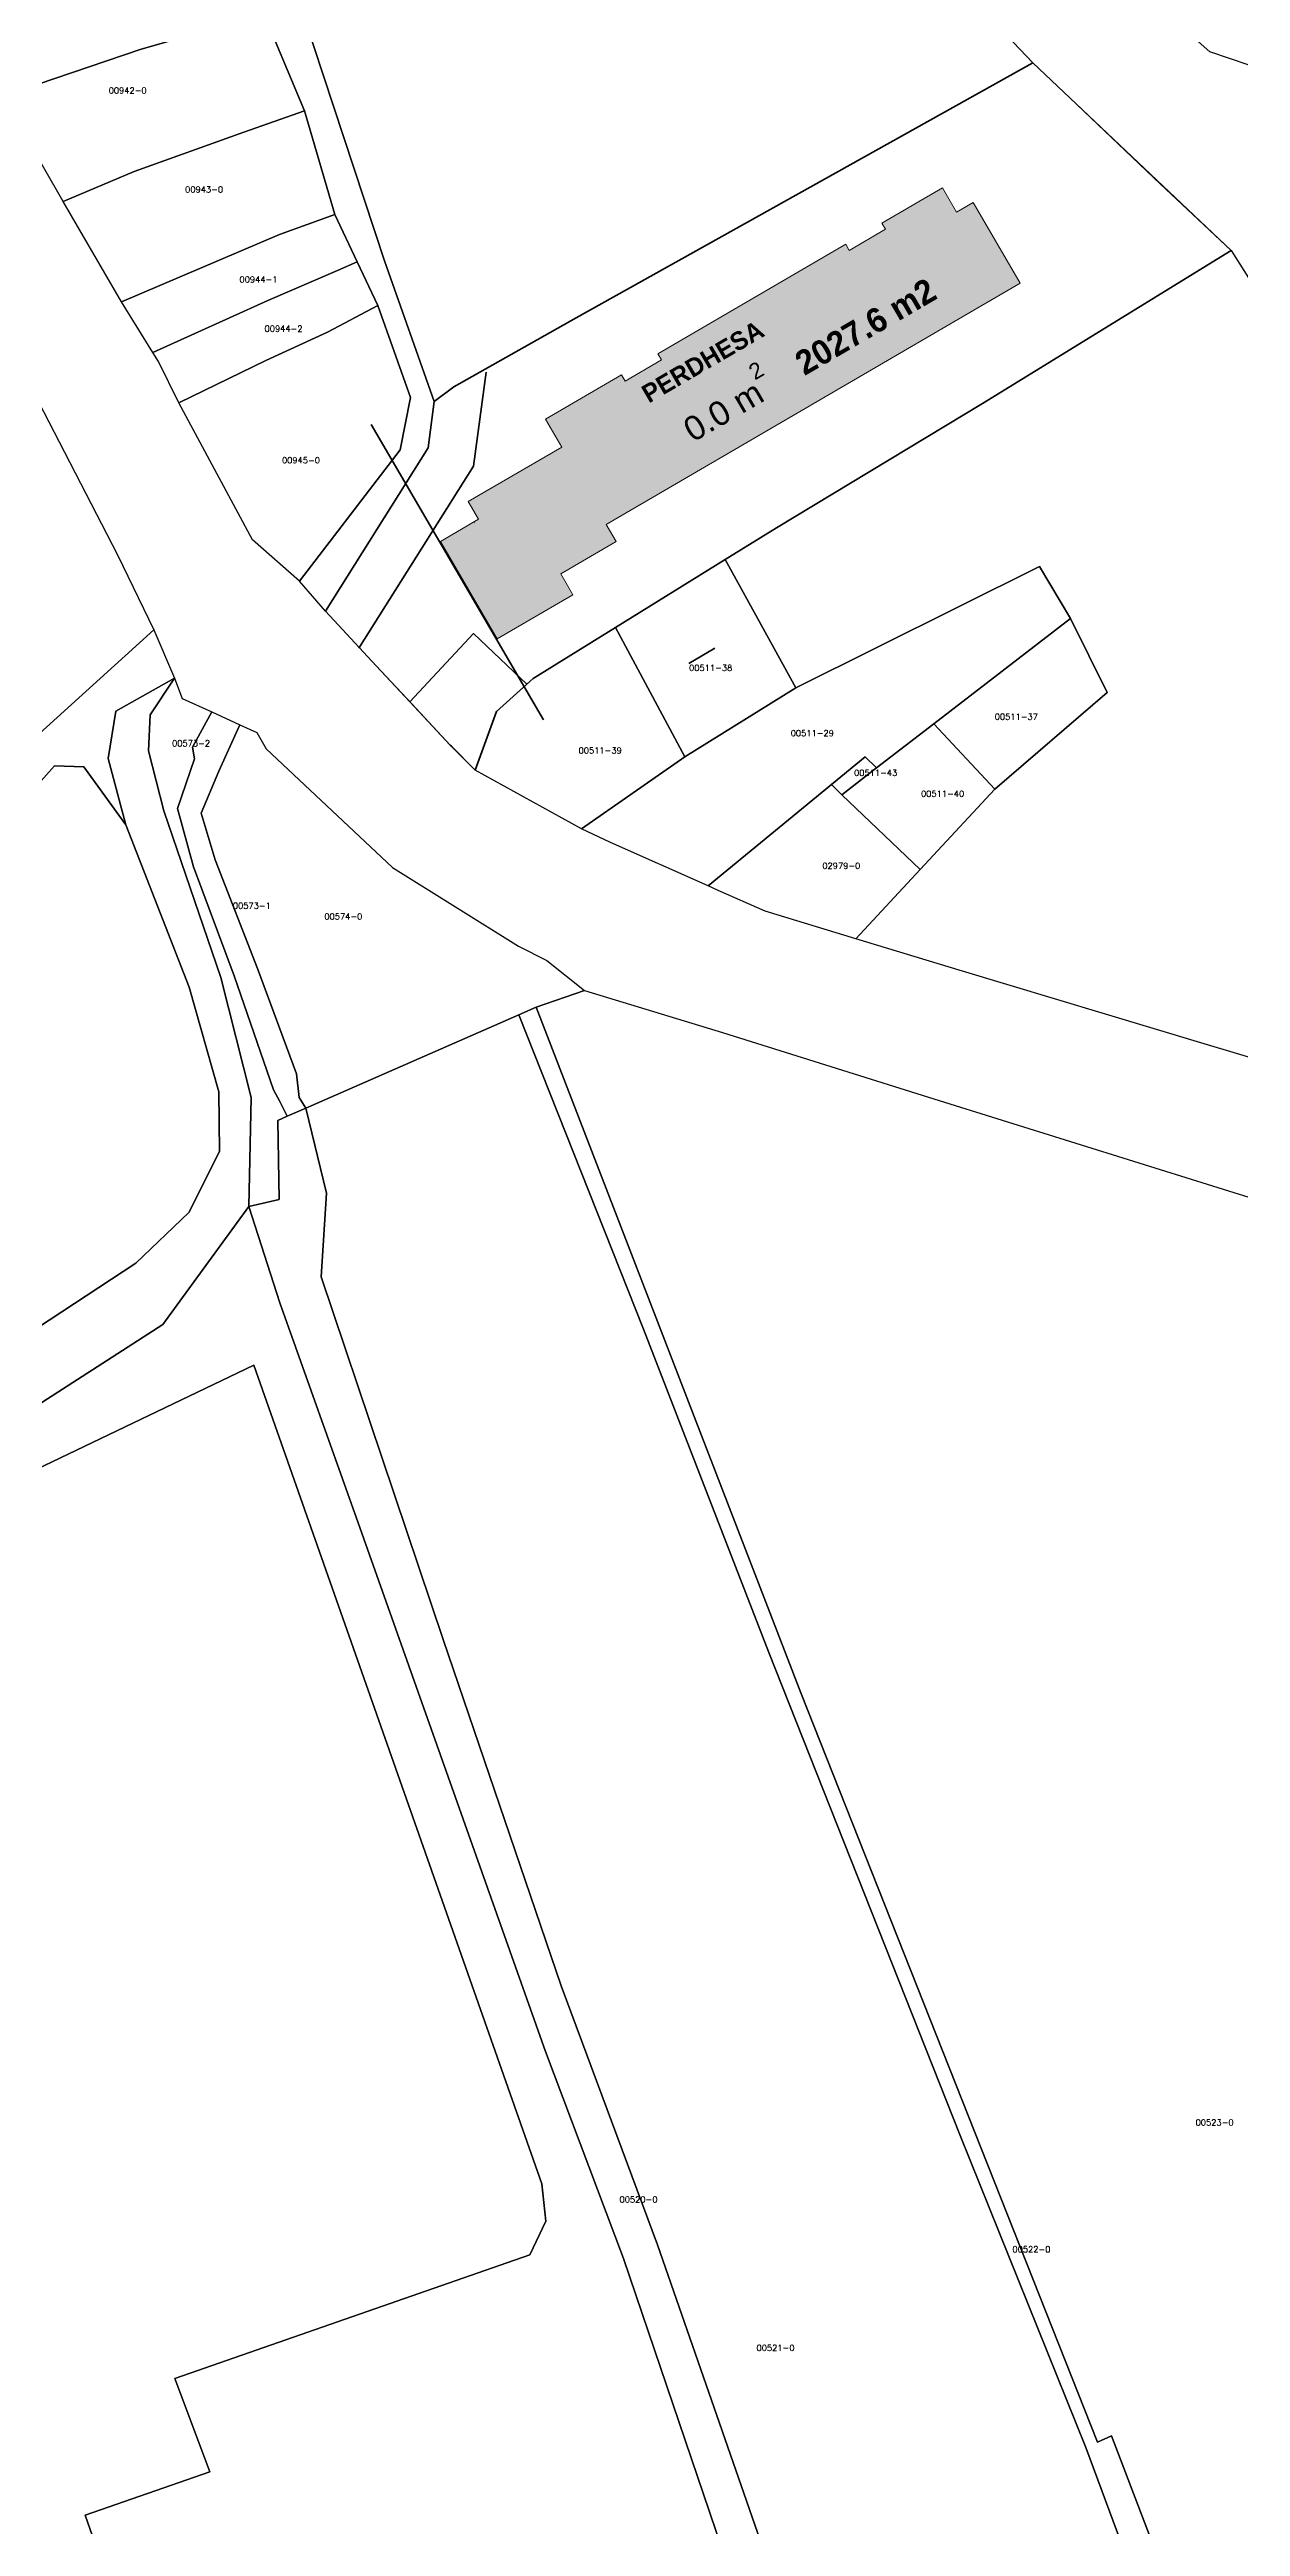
# Model space of a CAD drawing. Header units: metres. Extents: x 7423707 to 7427500, y 4706661 to 4708784.
# Drawn here: x 7424906 to 7425102, y 4707414.9 to 4707822.7 of the extents above; entities that cross this region are included whole.
import ezdxf

# ---------------------------------------------------------------- set-up
doc = ezdxf.new("R2010")
doc.units = ezdxf.units.M
for name, pattern in [('1_200', [1340, 706, -352, 0, -282]), ('1_300', [2010, 1059, -528, 0, -423]), ('Dot & Dashed', [670.277762, 352.777767, -176.388884, 0, -141.111112]), ('Hidden Line copy', [150, 100, -50]), ('PARCELA 1_500', [3345, 1760, -880, 0, -705])]:
    doc.linetypes.add(name, pattern=pattern)
for name, color, linetype, lineweight in [('2D Drafting - General_Pen_No__1', 7, 'Continuous', 13), ('FASADE STRUKTURALE_Pen_No__121', 252, 'Continuous', 13), ('TEKSTI_Pen_No__201', 7, 'Continuous', 30)]:
    doc.layers.add(name, color=color, linetype=linetype, lineweight=lineweight)
for name, color, linetype, lineweight, true_color in [('2D Drafting - General_Pen_No__3', 7, 'Continuous', 18, 0xff6600), ('2D Drafting - General_Pen_No__8', 7, 'Continuous', 35, 0xa80f02), ('MURE_Pen_No__161', 7, 'Continuous', 13, 0x6a6a6a), ('MURE_Pen_No__183', 7, 'Continuous', 120, 0xdc2d0f), ('MURE_Pen_No__185', 7, 'Continuous', 211, 0xdc2d0f), ('MURE_Pen_No__186', 7, 'Continuous', 211, 0xdc2d0f), ('MURE_Pen_No__206', 7, 'Continuous', 211, 0xa80f02), ('VIJA_Pen_No__223', 7, 'Continuous', 60, 0x40a5ff)]:
    doc.layers.add(name, color=color, linetype=linetype, lineweight=lineweight, true_color=true_color)
doc.layers.add('Numrat_Parcelave', color=7, linetype='Continuous')
doc.layers.add('Parcelat_kadastrale2021', color=7, linetype='Continuous')
doc.styles.add('GENERATED_STYLE_1', font='GOTHICB.TTF')
doc.styles.add('GENERATED_STYLE_3', font='arialbd.ttf')
doc.styles.get("Standard").update_dxf_attribs({"font": 'simplex.shx'})

msp = doc.modelspace()

# ---------------------------------------------------------------- hatches: boundary and pattern name
at = {"layer": '2D Drafting - General_Pen_No__3', "linetype": 'Continuous', "lineweight": 0, "true_color": 0x260f00}
msp.add_hatch(color=28, dxfattribs=at).paths.add_polyline_path([(7424976.6, 4707745.35), (7424970.33, 4707741.7), (7424979.67, 4707725.67), (7424992.11, 4707732.92), (7424990.12, 4707736.34), (7424999.24, 4707741.65), (7424997.6, 4707744.46), (7425065.77, 4707784.19), (7425058.01, 4707797.49), (7425055.29, 4707795.91), (7425052.98, 4707799.88), (7425043, 4707794.06), (7425043.58, 4707793.07), (7425037.62, 4707789.6), (7425037.04, 4707790.59), (7425006.11, 4707772.56), (7425006.69, 4707771.57), (7425000.72, 4707768.09), (7425000.15, 4707769.09), (7424987.62, 4707761.79), (7424990.29, 4707757.21), (7424974.91, 4707748.24)])

# ---------------------------------------------------------------- linework, layer by layer
at = {"layer": '2D Drafting - General_Pen_No__1', "color": 7, "linetype": 'Continuous', "lineweight": 13, "flags": 128}
msp.add_lwpolyline([(7424976.6, 4707745.35), (7424970.33, 4707741.7), (7424979.67, 4707725.67), (7424992.11, 4707732.92), (7424990.12, 4707736.34), (7424999.24, 4707741.65), (7424997.6, 4707744.46), (7425065.77, 4707784.19), (7425058.01, 4707797.49), (7425055.29, 4707795.91), (7425052.98, 4707799.88), (7425043, 4707794.06), (7425043.58, 4707793.07), (7425037.62, 4707789.6), (7425037.04, 4707790.59), (7425006.11, 4707772.56), (7425006.69, 4707771.57), (7425000.72, 4707768.09), (7425000.15, 4707769.09), (7424987.62, 4707761.79), (7424990.29, 4707757.21), (7424974.91, 4707748.24)], close=True, dxfattribs=at)
at = {"layer": '2D Drafting - General_Pen_No__8', "color": 14, "linetype": '1_300', "lineweight": 35, "true_color": 0xa80f02}
msp.add_lwpolyline([(7424951.37, 4707730.19), (7424959.75, 4707721.2), (7424965.3, 4707715.27), (7424975.75, 4707726.51), (7424984.56, 4707718.19), (7424985.58, 4707719.11), (7424999.15, 4707727.52), (7425017.19, 4707738.69), (7425025.65, 4707743.93), (7425059.57, 4707764.38), (7425100.51, 4707789.55), (7425088.83, 4707800.55), (7425075.09, 4707813.59), (7425074.98, 4707813.7), (7425067.86, 4707820.45), (7424992.65, 4707778.49), (7424972.53, 4707767.14), (7424969.31, 4707764.72), (7424968.31, 4707757.1)], close=True, dxfattribs=at)
at = {"layer": 'FASADE STRUKTURALE_Pen_No__121', "color": 252, "linetype": 'Continuous', "lineweight": 13}
msp.add_line((7424975.98, 4707744.76), (7424975.91, 4707744.72), dxfattribs=at)
at = {"layer": 'MURE_Pen_No__161', "color": 251, "linetype": 'Hidden Line copy', "lineweight": 13, "true_color": 0x6a6a6a}
msp.add_line((7425067.86, 4707820.45), (7425100.51, 4707789.55), dxfattribs=at)
at = {"layer": 'MURE_Pen_No__183', "color": 22, "linetype": '1_200', "lineweight": 120, "true_color": 0xdc2d0f}
msp.add_lwpolyline([(7424969.31, 4707764.72), (7424968.31, 4707757.1), (7424951.37, 4707730.19), (7424959.75, 4707721.2), (7424965.61, 4707714.94), (7424971.93, 4707708.17), (7424972.14, 4707707.96), (7424976.05, 4707704.03), (7424979.54, 4707713.67), (7424985.58, 4707719.11), (7424999.15, 4707727.52), (7425017.19, 4707738.69), (7425025.65, 4707743.93), (7425059.57, 4707764.38), (7425100.51, 4707789.55), (7425088.83, 4707800.55), (7425075.09, 4707813.59), (7425074.98, 4707813.7), (7425067.86, 4707820.45), (7424992.65, 4707778.49), (7424972.53, 4707767.14)], close=True, dxfattribs=at)
at = {"layer": 'MURE_Pen_No__185', "color": 22, "linetype": '1_300', "lineweight": 211, "true_color": 0xdc2d0f}
msp.add_lwpolyline([(7424969.31, 4707764.72), (7424968.31, 4707757.1), (7424951.37, 4707730.19), (7424959.75, 4707721.2), (7424965.61, 4707714.94), (7424971.93, 4707708.17), (7424972.14, 4707707.96), (7424976.05, 4707704.03), (7424979.54, 4707713.67), (7424985.58, 4707719.11), (7424999.15, 4707727.52), (7425017.19, 4707738.69), (7425025.65, 4707743.93), (7425059.57, 4707764.38), (7425100.51, 4707789.55), (7425088.83, 4707800.55), (7425075.09, 4707813.59), (7425074.98, 4707813.7), (7425067.86, 4707820.45), (7424992.65, 4707778.49), (7424972.53, 4707767.14)], close=True, dxfattribs=at)
at = {"layer": 'MURE_Pen_No__185', "color": 22, "linetype": 'Continuous', "lineweight": 211, "true_color": 0xdc2d0f}
msp.add_lwpolyline([(7424976.05, 4707704.03), (7424979.54, 4707713.67), (7424984.56, 4707718.19), (7424975.75, 4707726.51), (7424965.3, 4707715.27), (7424971.93, 4707708.17)], close=True, dxfattribs=at)
at = {"layer": 'MURE_Pen_No__186', "color": 22, "linetype": 'PARCELA 1_500', "lineweight": 211, "true_color": 0xdc2d0f}
msp.add_line((7425011.2, 4707721.61), (7425015.52, 4707724.13), dxfattribs=at)
at = {"layer": 'MURE_Pen_No__206', "color": 14, "linetype": '1_300', "lineweight": 211, "true_color": 0xa80f02}
msp.add_line((7424958.92, 4707760.95), (7424987.27, 4707712.31), dxfattribs=at)
at = {"layer": 'Parcelat_kadastrale2021'}
for points in [[(7424958.99, 4707950.56), (7424985.55, 4707913.32), (7425016.67, 4707876.75), (7425042.11, 4707847.57), (7425067.86, 4707820.45), (7424992.65, 4707778.49), (7424972.53, 4707767.14), (7424969.31, 4707764.72), (7424961.1, 4707787.88), (7424947.74, 4707828.5), (7424951.48, 4707847.45), (7424944.53, 4707870.56), (7424942.14, 4707877.11), (7424941.52, 4707884.23), (7424933.55, 4707908.38), (7424921.08, 4707949.53), (7424915.09, 4707968.3), (7424910.85, 4707982.79), (7424907.85, 4707993.03), (7424910.62, 4707999.15), (7424921.14, 4708006.59), (7424943.79, 4707971.47)], [(7425046.11, 4707968.29), (7425050.15, 4707961.94), (7425065.3, 4707939.47), (7425078.84, 4707919.44), (7425117.79, 4707858.55), (7425132.71, 4707835.25), (7425112.13, 4707820.91), (7425106.72, 4707819.01), (7425096.97, 4707822.26), (7425083.17, 4707834.58), (7425059.48, 4707861.92), (7425032.82, 4707890.61), (7425002.77, 4707924.32), (7424995.33, 4707933.79), (7425018.37, 4707970.55), (7425031.47, 4707991.44)], [(7424941.06, 4707828.89), (7424929.34, 4707825.1), (7424921.06, 4707822.72), (7424898.25, 4707814.97), (7424896.4, 4707818.5), (7424892.62, 4707824.85), (7424905.95, 4707829.93), (7424908.44, 4707830.57), (7424918.67, 4707834.16), (7424944.11, 4707843.16), (7424940.97, 4707838.14)], [(7424941.06, 4707828.89), (7424947.93, 4707812.59), (7424937.97, 4707809.07), (7424919.92, 4707802.55), (7424908.2, 4707797.62), (7424898.25, 4707814.97), (7424921.06, 4707822.72), (7424929.34, 4707825.1)], [(7424908.2, 4707797.62), (7424919.92, 4707802.55), (7424937.97, 4707809.07), (7424947.93, 4707812.59), (7424952.95, 4707795.5), (7424943.83, 4707792.18), (7424917.8, 4707781.15)], [(7424917.8, 4707781.15), (7424943.83, 4707792.18), (7424952.95, 4707795.5), (7424956.61, 4707787.71), (7424953.37, 4707786.26), (7424941.89, 4707781.34), (7424922.95, 4707772.8)], [(7424927.23, 4707764.5), (7424923.88, 4707771.28), (7424922.95, 4707772.8), (7424941.89, 4707781.34), (7424953.37, 4707786.26), (7424956.61, 4707787.71), (7424959.99, 4707780.53), (7424951.71, 4707776.13), (7424941.58, 4707771.46)], [(7425173.17, 4707683.6), (7425154.23, 4707666.98), (7425147.58, 4707677.57), (7425114.24, 4707653.57), (7425095.5, 4707659.17), (7425055.7, 4707671.12), (7425038.73, 4707676.27), (7425049.32, 4707687.68), (7425061.59, 4707700.88), (7425080.1, 4707716.81), (7425074.04, 4707729.01), (7425068.94, 4707737.56), (7425028.84, 4707717.57), (7425017.19, 4707738.69), (7425025.65, 4707743.93), (7425059.57, 4707764.38), (7425100.51, 4707789.55), (7425109.25, 4707775.81), (7425141.41, 4707751.78), (7425164.48, 4707734.55), (7425190.75, 4707716.74), (7425203.5, 4707708.08), (7425189.17, 4707696.51)], [(7424927.23, 4707764.5), (7424941.58, 4707771.46), (7424951.71, 4707776.13), (7424959.99, 4707780.53), (7424965.37, 4707765.38), (7424963.69, 4707756.75), (7424947.13, 4707735.17), (7424939.38, 4707741.95)], [(7424917.16, 4707739.49), (7424923.11, 4707727.14), (7424900.73, 4707706.83), (7424888, 4707737.81), (7424880.36, 4707752.64), (7424904.07, 4707764.75)], [(7425028.84, 4707717.57), (7425068.94, 4707737.56), (7425074.04, 4707729.01), (7425051.54, 4707711.67), (7425042.13, 4707704.39), (7425040.23, 4707706.21), (7425034.68, 4707701.65), (7425014.41, 4707684.99), (7424998.33, 4707692.13), (7424993.52, 4707694.39), (7425010.55, 4707706.21)], [(7425017.19, 4707738.69), (7425028.84, 4707717.57), (7425010.55, 4707706.21), (7424999.15, 4707727.52)], [(7425074.04, 4707729.01), (7425080.1, 4707716.81), (7425061.59, 4707700.88), (7425051.54, 4707711.67)], [(7424900.73, 4707706.83), (7424923.11, 4707727.14), (7424926.53, 4707719.15), (7424916.86, 4707713.77), (7424915.59, 4707705.96), (7424918.51, 4707695.01), (7424911.62, 4707704.56), (7424906.76, 4707704.74), (7424889.3, 4707685.16), (7424878.24, 4707668.16), (7424850.25, 4707654.44), (7424819.75, 4707638.12), (7424793.06, 4707625.38), (7424785.03, 4707622.4), (7424773.5, 4707617.52), (7424771.66, 4707621.78), (7424819.11, 4707643.59), (7424849.79, 4707659.09), (7424872.51, 4707672.74), (7424885.88, 4707689.33), (7424888, 4707691.82)], [(7424993.52, 4707694.39), (7424976.05, 4707704.03), (7424979.54, 4707713.67), (7424985.58, 4707719.11), (7424999.15, 4707727.52), (7425010.55, 4707706.21)], [(7424938.8, 4707632.22), (7424939.17, 4707650.16), (7424934.14, 4707669.9), (7424924.79, 4707697.32), (7424922.23, 4707707.19), (7424922.53, 4707713.12), (7424926.53, 4707719.15), (7424927.81, 4707715.83), (7424932.7, 4707713.66), (7424929.49, 4707707.81), (7424929.85, 4707705.9), (7424927.04, 4707697.71), (7424929.65, 4707688.14), (7424936.36, 4707670.17), (7424942.86, 4707651.44), (7424943.81, 4707649.63), (7424945.1, 4707647.1), (7424943.53, 4707646.38), (7424943.79, 4707633.37)], [(7424933.84, 4707703.88), (7424930.92, 4707696.98), (7424933.22, 4707689.3), (7424940.2, 4707671.37), (7424946.6, 4707654.03), (7424947.04, 4707650.13), (7424948.15, 4707648.41), (7424945.1, 4707647.1), (7424943.81, 4707649.63), (7424942.86, 4707651.44), (7424936.36, 4707670.17), (7424929.65, 4707688.14), (7424927.04, 4707697.71), (7424929.85, 4707705.9), (7424929.49, 4707707.81), (7424932.7, 4707713.66), (7424937.3, 4707711.51)], [(7424994.02, 4707667.75), (7424986.09, 4707665.02), (7424983.2, 4707663.75), (7424948.15, 4707648.41), (7424947.04, 4707650.13), (7424946.6, 4707654.03), (7424940.2, 4707671.37), (7424933.22, 4707689.3), (7424930.92, 4707696.98), (7424933.84, 4707703.88), (7424937.3, 4707711.51), (7424940.11, 4707710.23), (7424941.61, 4707707.52), (7424962.45, 4707688.01), (7424983.18, 4707675.08), (7424987.84, 4707672.68)], [(7425061.59, 4707700.88), (7425049.32, 4707687.68), (7425036.42, 4707699.98), (7425042.13, 4707704.39), (7425051.54, 4707711.67)], [(7424830.12, 4707576.16), (7424819.13, 4707576.39), (7424808.26, 4707581.57), (7424802.74, 4707594.66), (7424793.06, 4707625.38), (7424819.75, 4707638.12), (7424850.25, 4707654.44), (7424878.24, 4707668.16), (7424889.3, 4707685.16), (7424906.76, 4707704.74), (7424911.62, 4707704.56), (7424918.51, 4707695.01), (7424928.96, 4707668.32), (7424933.84, 4707651.1), (7424933.92, 4707641.24), (7424928.9, 4707631.2), (7424920.19, 4707622.87), (7424893.64, 4707605.49), (7424881.52, 4707599.72), (7424838.79, 4707576.84)], [(7425040.23, 4707706.21), (7425042.13, 4707704.39), (7425036.42, 4707699.98), (7425034.68, 4707701.65)], [(7425049.32, 4707687.68), (7425038.73, 4707676.27), (7425023.78, 4707680.81), (7425016.07, 4707684.25), (7425014.41, 4707684.99), (7425034.68, 4707701.65), (7425036.42, 4707699.98)], [(7425051.56, 4707649.91), (7425107.78, 4707632.35), (7425128.34, 4707581.77), (7425138.68, 4707553.85), (7425169.24, 4707476.47), (7425185.06, 4707434.34), (7425230.83, 4707320.87), (7425173.81, 4707312.93), (7425130.15, 4707305.68), (7425113.32, 4707345.68), (7425099.27, 4707381.39), (7425080.82, 4707429.84), (7425078.47, 4707428.81), (7425029.63, 4707552.17), (7424986.09, 4707665.02), (7424994.02, 4707667.75), (7425016.76, 4707660.86)], [(7425124.69, 4707305), (7425078.77, 4707298.17), (7425063.12, 4707296.02), (7425053.41, 4707321.94), (7425031.86, 4707387.12), (7425006.08, 4707461.28), (7424990.2, 4707503.95), (7424970.79, 4707560.95), (7424950.67, 4707620.62), (7424951.56, 4707634.39), (7424948.15, 4707648.41), (7424983.2, 4707663.75), (7425003.74, 4707612.03), (7425024.41, 4707558.81), (7425055.91, 4707479.28), (7425076.58, 4707427.93), (7425098.16, 4707369.82), (7425119.66, 4707317.45)], [(7424986.09, 4707665.02), (7425029.63, 4707552.17), (7425078.47, 4707428.81), (7425080.82, 4707429.84), (7425099.27, 4707381.39), (7425113.32, 4707345.68), (7425130.15, 4707305.68), (7425127.02, 4707304.75), (7425124.69, 4707305), (7425119.66, 4707317.45), (7425098.16, 4707369.82), (7425076.58, 4707427.93), (7425055.91, 4707479.28), (7425024.41, 4707558.81), (7425003.74, 4707612.03), (7424983.2, 4707663.75)], [(7425053.22, 4707293.59), (7425047.5, 4707309.94), (7425045.51, 4707318.23), (7425036.08, 4707354.05), (7425025.83, 4707384.38), (7425000.48, 4707459.04), (7424987.6, 4707493.13), (7424956.78, 4707580.15), (7424943.9, 4707616.37), (7424938.8, 4707632.22), (7424943.79, 4707633.37), (7424943.53, 4707646.38), (7424945.1, 4707647.1), (7424948.15, 4707648.41), (7424951.56, 4707634.39), (7424950.67, 4707620.62), (7424970.79, 4707560.95), (7424990.2, 4707503.95), (7425006.08, 4707461.28), (7425031.86, 4707387.12), (7425053.41, 4707321.94), (7425063.12, 4707296.02), (7425059.29, 4707293.39)], [(7424788.6, 4707477.92), (7424792.23, 4707504), (7424797.06, 4707522.84), (7424801.45, 4707531.64), (7424811.39, 4707544.64), (7424862.51, 4707569.15), (7424939.62, 4707606.11), (7424987.01, 4707471.33), (7424987.68, 4707465.19), (7424985.03, 4707459.67), (7424926.59, 4707439.28), (7424932.35, 4707423.93), (7424911.8, 4707416.79), (7424927.64, 4707371.66), (7424920.2, 4707369.01), (7424927.3, 4707350.32), (7424926.99, 4707349.68), (7424891.64, 4707337.25), (7424892.2, 4707338.77), (7424865.13, 4707413.66), (7424768, 4707427.43), (7424773.3, 4707447.54)]]:
    msp.add_lwpolyline(points, close=True, dxfattribs=at)
for points in [[(7424947.74, 4707828.5), (7424961.1, 4707787.88), (7424969.31, 4707764.72), (7424968.31, 4707757.1), (7424951.37, 4707730.19), (7424947.13, 4707735.17), (7424963.69, 4707756.75), (7424965.37, 4707765.38), (7424959.99, 4707780.53), (7424956.61, 4707787.71), (7424952.95, 4707795.5), (7424947.93, 4707812.59), (7424941.06, 4707828.89)], [(7424893.64, 4707605.49), (7424920.19, 4707622.87), (7424928.9, 4707631.2), (7424933.92, 4707641.24), (7424933.84, 4707651.1), (7424928.96, 4707668.32), (7424918.51, 4707695.01), (7424915.59, 4707705.96), (7424916.86, 4707713.77), (7424926.53, 4707719.15), (7424922.53, 4707713.12), (7424922.23, 4707707.19), (7424924.79, 4707697.32), (7424934.14, 4707669.9), (7424939.17, 4707650.16), (7424938.8, 4707632.22), (7424924.64, 4707612.81), (7424899.01, 4707596.25)], [(7424927.64, 4707371.66), (7424911.8, 4707416.79), (7424932.35, 4707423.93), (7424926.59, 4707439.28), (7424985.03, 4707459.67), (7424987.68, 4707465.19), (7424987.01, 4707471.33), (7424939.62, 4707606.11), (7424862.51, 4707569.15), (7424811.39, 4707544.64), (7424828.21, 4707557.18), (7424857.72, 4707571.92), (7424862.51, 4707574.77), (7424899.01, 4707596.25), (7424924.64, 4707612.81), (7424938.8, 4707632.22), (7424943.9, 4707616.37), (7424956.78, 4707580.15), (7424987.6, 4707493.13), (7425000.48, 4707459.04), (7425025.83, 4707384.38)]]:
    msp.add_lwpolyline(points, dxfattribs=at)
at = {"layer": 'VIJA_Pen_No__223', "color": 161, "linetype": 'Dot & Dashed', "lineweight": 60, "true_color": 0x40a5ff}
msp.add_lwpolyline([(7424977.82, 4707769.55), (7424975.78, 4707754.06), (7424956.91, 4707724.09)], dxfattribs=at)

# ---------------------------------------------------------------- texts
at = {"layer": '2D Drafting - General_Pen_No__1', "color": 7, "style": 'GENERATED_STYLE_1'}
msp.add_text('2027.6 m2', height=4, rotation=30.2355, dxfattribs=at).set_placement((7425030.26, 4707768.9))
at = {"layer": '2D Drafting - General_Pen_No__1', "color": 7, "lineweight": 13, "insert": (7425011.9, 4707757.88), "char_height": 4, "attachment_point": 7, "rotation": 30.2355, "style": 'GENERATED_STYLE_1'}
msp.add_mtext('{\\fArial|b0|i0|c0|p0;0.0 m{\\H0.66x;\\S2^  ;}}', dxfattribs=at)
at = {"layer": 'Numrat_Parcelave'}
for s, p in [('00942-0', (7424915.69, 4707815.41)), ('00943-0', (7424928.28, 4707799.12)), ('00944-1', (7424937.23, 4707784.3)), ('00944-2', (7424941.36, 4707776.21)), ('00945-0', (7424944.23, 4707754.55)), ('00511-38', (7425011.25, 4707720.37)), ('00511-37', (7425061.57, 4707712.33)), ('00573-2', (7424926.13, 4707707.95)), ('00511-29', (7425027.98, 4707709.62)), ('00511-39', (7424993.06, 4707706.77)), ('00511-43', (7425038.41, 4707703.09)), ('00511-40', (7425049.44, 4707699.65)), ('02979-0', (7425033.19, 4707687.79)), ('00573-1', (7424936.14, 4707681.22)), ('00574-0', (7424951.2, 4707679.45)), ('00523-0', (7425094.65, 4707480.93)), ('00520-0', (7424999.8, 4707468.25)), ('00522-0', (7425064.49, 4707460.06)), ('00521-0', (7425022.36, 4707443.83))]:
    msp.add_text(s, height=1, dxfattribs=at).set_placement(p)
at = {"layer": 'TEKSTI_Pen_No__201', "color": 7, "linetype": 'Continuous', "lineweight": 30, "insert": (7425014.29, 4707769.95), "char_height": 3, "attachment_point": 8, "rotation": 30.2355, "style": 'GENERATED_STYLE_3'}
msp.add_mtext('\\A1;{\\pqc;\\fCentury Gothic|b1|i0|c0|p0;\\W1.001260;PERDHESA}', dxfattribs=at)

doc.saveas('drawing.dxf')
